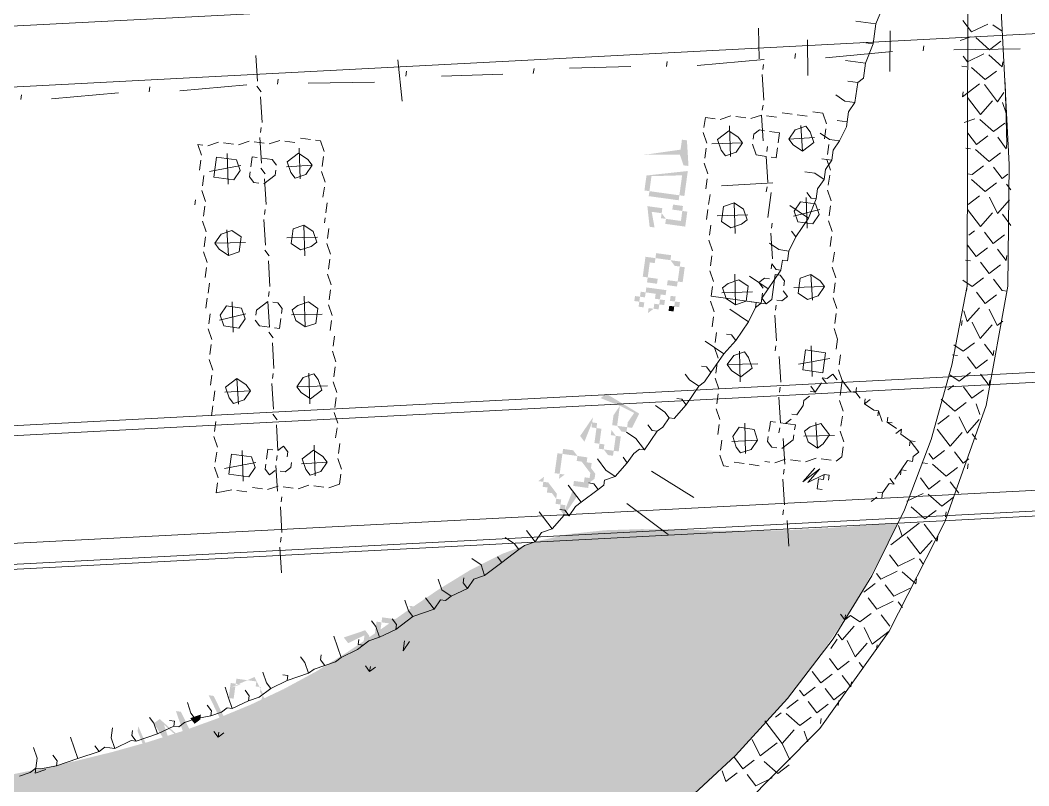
# Model space of a CAD drawing. Header units: millimetres. Extents: x -286774 to 170591, y -126585 to 81607.
# Drawn here: x 36223 to 85733, y -88976 to -51390 of the extents above; entities that cross this region are included whole.
import ezdxf

# ---------------------------------------------------------------- set-up
doc = ezdxf.new("R2010")
doc.units = ezdxf.units.MM
doc.header["$LTSCALE"] = 100
doc.header["$MEASUREMENT"] = 0
doc.layers.add('ARC-VIEW', color=90, linetype='Continuous', lineweight=5)
doc.layers.add('TAN CANG-profile- REVISE1$0$8', color=17, linetype='Continuous', lineweight=0)

msp = doc.modelspace()

# ---------------------------------------------------------------- hatches: boundary and pattern name
at = {"layer": 'TAN CANG-profile- REVISE1$0$8'}
for points in [[(69028, -58549), (68951, -57290), (68706, -57256), (68639, -57746), (66855, -58001), (68605, -57992), (68782, -58515)], [(68893, -59529), (68994, -58794), (66966, -59015), (66865, -59750), (67110, -59784), (67076, -60029), (67321, -60063), (67211, -59048), (68715, -59006), (68648, -59496), (68825, -60020), (68893, -59529)], [(68825, -60020), (68648, -59496), (68580, -59986), (68090, -59919), (67600, -59851), (67110, -59784), (67211, -59048), (67321, -60063), (67730, -60119), (68138, -60175), (68547, -60231), (68580, -59986), (68825, -60020)], [(68868, -61524), (68691, -61000), (68657, -61245), (67922, -61144), (67710, -60865), (67744, -60620), (67009, -60519), (67119, -61533), (67364, -61567), (67220, -60798), (67710, -60865), (67676, -61110), (67922, -61144), (67888, -61389), (68868, -61524)], [(68936, -61034), (68969, -60789), (68724, -60755), (68758, -60510), (68268, -60442), (68234, -60688), (68724, -60755), (68691, -61000), (68868, -61524), (68936, -61034)], [(68599, -63485), (68632, -63240), (68142, -63172), (68176, -62927), (67440, -62826), (67407, -63071), (66917, -63004), (66782, -63984), (67027, -64018), (67128, -63282), (67373, -63316), (67407, -63071), (68142, -63172), (68353, -63451), (68599, -63485), (68531, -63975)], [(67483, -64330), (67517, -64085), (67027, -64018), (67094, -63528), (66993, -64263), (67238, -64296)], [(68776, -64009), (68844, -63518), (68599, -63485), (68497, -64220), (68007, -64153), (67974, -64398), (68464, -64465), (68497, -64220), (68742, -64254), (68776, -64009)], [(68574, -65479), (68608, -65234), (68363, -65200), (68396, -64955), (67906, -64888), (67940, -64643), (66959, -64508), (66926, -64753), (66681, -64719), (66647, -64964), (66402, -64931), (66368, -65176), (66613, -65209), (66580, -65455), (66647, -64964), (66892, -64998), (66926, -64753), (67416, -64820), (67382, -65065), (67627, -65099), (67661, -64854), (68151, -64921), (68117, -65167), (68363, -65200), (68295, -65690), (68329, -65445), (68574, -65479)], [(67839, -65378), (67872, -65133), (67627, -65099), (67661, -64854), (67560, -65589), (67594, -65344), (67839, -65378)], [(67560, -65589), (67627, -65099), (67594, -65344), (67349, -65311), (67315, -65556), (66825, -65488), (66858, -65243), (66613, -65209), (66647, -64964), (66580, -65455), (67070, -65522), (67036, -65767), (67315, -65556), (67560, -65589)], [(68295, -65690), (68329, -65445), (68084, -65412), (68050, -65657), (67805, -65623), (68050, -65657)], [(66261, -71404), (66607, -70703), (64992, -69731), (64714, -69943), (65660, -70323), (65348, -70779), (65280, -71269), (65660, -70323), (66362, -70669), (66049, -71125), (65982, -71616), (66016, -71370), (66261, -71404)], [(65982, -71616), (66049, -71125), (66016, -71370), (65525, -71303), (65660, -70323), (65280, -71269), (65525, -71303), (65737, -71582), (65982, -71616)], [(65323, -72774), (65391, -72283), (65357, -72528), (64867, -72461), (64900, -72216), (64655, -72182), (64756, -71447), (64511, -71413), (64545, -71168), (64300, -71134), (64334, -70889), (63709, -71802), (63920, -72081), (64300, -71134), (64266, -71380), (64511, -71413), (64410, -72149), (64655, -72182), (64622, -72427), (64867, -72461), (65078, -72740)], [(65636, -72317), (65703, -71827), (65458, -71793), (65247, -71514), (65213, -71759), (65458, -71793), (65323, -72774), (65357, -72528), (65602, -72562)], [(64453, -73653), (64242, -73374), (64275, -73129), (64030, -73095), (64064, -72850), (63574, -72783), (63363, -72504), (62872, -72436), (62839, -72682), (62594, -72648), (62492, -73383), (62805, -72927), (62839, -72682), (63574, -72783), (63540, -73028), (63785, -73061), (63997, -73340), (64208, -73619), (64174, -73864)], [(62670, -73907), (62949, -73696), (62704, -73662), (62771, -73172), (62526, -73138), (62771, -73172), (62805, -72927), (62492, -73383), (62459, -73628), (62704, -73662), (62670, -73907)], [(64141, -74109), (64419, -73898), (64453, -73653), (64174, -73864), (63929, -73830), (63896, -74076), (63405, -74008), (63372, -74253), (64107, -74354), (64141, -74109)], [(62924, -75690), (63549, -74777), (63338, -74498), (62958, -75445), (62992, -75200), (62747, -75166), (62780, -74921), (62535, -74887), (62569, -74642), (62146, -74085), (61901, -74051), (61935, -73806), (61656, -74017), (61901, -74051), (61867, -74296), (62112, -74330), (62079, -74575), (62324, -74609), (62535, -74887), (62502, -75132), (62747, -75166), (62713, -75411)], [(60746, -80635), (60501, -80601), (60602, -79866), (60357, -79832), (60391, -79587), (60145, -79553), (60179, -79308), (59199, -79173), (59131, -79664), (58886, -79630), (59410, -79452), (59900, -79520), (60112, -79798), (60323, -80077), (60289, -80322), (60535, -80356), (60467, -80846), (60222, -80812), (60188, -81058)], [(59030, -80399), (59309, -80187), (59098, -79909), (59131, -79664), (59377, -79697), (59410, -79452), (58886, -79630), (58853, -79875), (59098, -79909), (59030, -80399)], [(55786, -82200), (56867, -81600), (56343, -81777), (55565, -80172), (55320, -80138), (56098, -81744), (55574, -81921)], [(58752, -80610), (58785, -80365), (58574, -80086), (57839, -79985), (57771, -80475), (58050, -80264), (58540, -80331), (58473, -80822)], [(59073, -81903), (59208, -80923), (58718, -80855), (58752, -80610), (58473, -80822), (58439, -81067), (58194, -81033), (58228, -80788), (57983, -80754), (58050, -80264), (57771, -80475), (57704, -80966), (58194, -81033), (58160, -81278), (58684, -81100), (58929, -81134), (58862, -81624), (58583, -81836), (58828, -81869)], [(60433, -81091), (60467, -80846), (60712, -80880), (60746, -80635), (60188, -81058), (59698, -80990), (59732, -80745), (59487, -80711), (59453, -80956), (59698, -80990), (59664, -81235), (60155, -81303), (60188, -81058)], [(53825, -81931), (53960, -80950), (54205, -80984), (53681, -81162), (53614, -81652)], [(55262, -82378), (55363, -81643), (55118, -81609), (55152, -81364), (54907, -81330), (54940, -81085), (54695, -81051), (54729, -80806), (53994, -80705), (53960, -80950), (53715, -80916), (53681, -81162), (54205, -80984), (54695, -81051), (54662, -81296), (54907, -81330), (54873, -81575), (55084, -81854), (54983, -82589), (54738, -82556)], [(58583, -81836), (58862, -81624), (58372, -81557), (58439, -81067), (58684, -81100), (58160, -81278), (58126, -81523), (58372, -81557), (58338, -81802), (58583, -81836)], [(53133, -83334), (53411, -83122), (52921, -83055), (53022, -82320), (53301, -82108), (53369, -81618), (53157, -81339), (52109, -81695), (52321, -81973), (53124, -81584), (53022, -82320), (52777, -82286), (52676, -83021), (52921, -83055), (52888, -83300), (53133, -83334)], [(53623, -83401), (53758, -82421), (53479, -82632), (53724, -82666), (53690, -82911), (53411, -83122), (53133, -83334), (53378, -83367)], [(54949, -82834), (54983, -82589), (55228, -82623), (55262, -82378), (54738, -82556), (54248, -82488), (54282, -82243), (54003, -82454), (54248, -82488), (54214, -82733), (54949, -82834)], [(48105, -85389), (48206, -84654), (47995, -84375), (48029, -84130), (47784, -84096), (47817, -83851), (46837, -83716), (46803, -83962), (46558, -83928), (46524, -84173), (47727, -83631), (48145, -84467), (47826, -85601)], [(46702, -84697), (46947, -84731), (46702, -84697), (46803, -83962), (47048, -83995), (46524, -84173), (46457, -84663), (46702, -84697)], [(45942, -86590), (47024, -85990), (46812, -85711), (46500, -86167), (45722, -84562), (45477, -84528), (46255, -86134), (45731, -86311)], [(44616, -87157), (44894, -86945), (44116, -85340), (43871, -85306), (44404, -86878)], [(44784, -85931), (44573, -85653), (45097, -85475), (45063, -85720), (44784, -85931)], [(47826, -85601), (48071, -85634), (48105, -85389), (47826, -85601), (47336, -85533), (47125, -85254), (46846, -85466), (47091, -85499), (47302, -85778), (47793, -85846), (47826, -85601)], [(42731, -88146), (43010, -87935), (42765, -87901), (42799, -87656), (43078, -87445), (43111, -87200), (42587, -87377), (42021, -86051), (41987, -86296)], [(43813, -87546), (43280, -85974), (43069, -85695), (42790, -85907)], [(44616, -87157), (44404, -86878), (43069, -85695), (43280, -85974)]]:
    msp.add_hatch(color=256, dxfattribs=at).paths.add_polyline_path(points, flags=0)
h = msp.add_hatch(dxfattribs=at)
h.set_pattern_fill('GRASS', color=256, scale=70, angle=-7.8306)
h.set_pattern_definition([(90, (-16713.7, 158199.1), (-1257.236, 1257.236), [333.375, -2181.097]), (45, (-16713.7, 158199.1), (-1257.236, 1257.236), [333.375, -1444.625]), (135, (-16713.7, 158199.1), (-1257.236, -1257.236), [333.375, -1444.625])])
h.paths.add_polyline_path([(67588, -93301), (69446, -91820), (68414, -90167, 0.109266), (79302, -76062), (77536, -76203), (75765, -76327), (73983, -76419), (72186, -76463), (70370, -76447), (68544, -76399), (66725, -76375), (64931, -76428), (63179, -76616), (61488, -76992), (59868, -77594), (58308, -78387), (56788, -79319), (55290, -80336), (53794, -81385), (52284, -82414), (50739, -83371), (49152, -84230), (47528, -84997), (45871, -85681), (44188, -86290), (42482, -86830), (40760, -87311), (39025, -87739), (37285, -88124), (35541, -88471), (33794, -88783), (32043, -89062), (30288, -89312), (28528, -89533), (26763, -89729), (24992, -89902), (23214, -90054), (21429, -90188), (19637, -90305), (17837, -90409), (16028, -90500), (14209, -90583), (12384, -90650), (10558, -90685), (8738, -90669), (6931, -90585), (5143, -90415), (3380, -90141), (1650, -89745), (-42, -89210), (-1689, -88517, -0.150314), (-16357, -80861), (-18955, -80842), (-21616, -81093), (-24265, -81302), (-26893, -81416), (-29515, -81481), (-32144, -81536), (-34779, -81589), (-37416, -81642), (-40052, -81696), (-42687, -81750), (-45321, -81804), (-47954, -81858), (-50586, -81912), (-53219, -81965), (-55852, -82018), (-58486, -82069), (-61120, -82117), (-63754, -82161), (-66389, -82200), (-69024, -82233), (-71659, -82259), (-74293, -82278), (-76928, -82287), (-79563, -82286), (-82197, -82274), (-84832, -82249), (-87466, -82212), (-90099, -82160), (-92732, -82095), (-95365, -82017), (-97998, -81929), (-100630, -81829), (-103262, -81721), (-105894, -81604), (-108526, -81481), (-111157, -81350), (-113789, -81215), (-116420, -81076), (-119051, -80933), (-121682, -80789), (-124314, -80643), (-124415, -81379), (-144611, -79837), (-165110, -77518), (-185482, -74348), (-195485, -72421), (-205295, -70256), (-206309, -70366), (-207276, -71779), (-204912, -72011), (-202550, -72251), (-200189, -72507), (-197832, -72789), (-195480, -73104), (-193132, -73456), (-190789, -73839), (-188449, -74241), (-186110, -74649), (-183770, -75053), (-181428, -75450), (-179087, -75840), (-176744, -76226), (-174401, -76609), (-172058, -76991), (-169715, -77374), (-167372, -77759), (-165030, -78147), (-162688, -78536), (-160346, -78925), (-158004, -79314), (-155661, -79702), (-153319, -80090), (-150977, -80476), (-148634, -80863), (-146292, -81250), (-143949, -81637), (-141607, -82024), (-139264, -82412), (-136922, -82801), (-134580, -83191), (-132239, -83582), (-129897, -83974), (-127556, -84368), (-125215, -84763), (-122874, -85160), (-120533, -85557), (-118193, -85956), (-115852, -86355), (-113512, -86756), (-111172, -87157), (-108832, -87560), (-106493, -87963), (-104153, -88366), (-101813, -88770), (-99474, -89174), (-97134, -89577), (-94794, -89980), (-92454, -90382), (-90114, -90782), (-87774, -91182), (-85434, -91581), (-83093, -91980), (-80753, -92378), (-78412, -92776), (-76071, -93174), (-73731, -93572), (-71390, -93969), (-69049, -94367), (-66708, -94764), (-64368, -95160), (-62027, -95557), (-59686, -95953), (-57345, -96348), (-55004, -96744), (-52663, -97139), (-50322, -97535), (-47981, -97931), (-45640, -98328), (-43300, -98726), (-40959, -99124), (-38619, -99524), (-36279, -99926), (-33939, -100328), (-31599, -100729), (-29258, -101127), (-26916, -101520), (-24574, -101906), (-22230, -102283), (-19884, -102650), (-17537, -103005), (-15188, -103347), (-12836, -103676), (-10483, -103992), (-8128, -104294), (-5771, -104581), (-3412, -104854), (-1051, -105113), (1312, -105354), (3677, -105576), (6044, -105774), (8412, -105947), (10782, -106090), (13154, -106201), (15527, -106276), (17901, -106313), (20276, -106312), (22651, -106270), (25025, -106188), (27397, -106063), (29768, -105896), (32135, -105684), (34496, -105422), (36851, -105106), (39197, -104730), (41531, -104290), (43852, -103783), (46157, -103206), (48443, -102558), (50708, -101840), (52947, -101051), (55160, -100190), (57344, -99257), (59500, -98254), (61620, -97174), (63687, -95999), (65680, -94711)])

# ---------------------------------------------------------------- linework, layer by layer
at = {"layer": 'ARC-VIEW'}
for p, q in [((-75163, -57449), (168090, -44808)), ((82704, -64426), (82750, -45425)), ((25031, -55245), (168090, -47773)), ((84698, -64450), (84772, -58467)), ((83644, -70299), (84698, -64450)), ((81610, -76012), (83644, -70299)), ((26029, -78857), (168090, -71444)), ((78874, -81380), (81610, -76012)), ((75470, -86156), (78874, -81380)), ((77624, -83206), (77412, -82927)), ((71119, -90552), (75470, -86156))]:
    msp.add_line(p, q, dxfattribs=at)
at = {"layer": 'ARC-VIEW', "flags": 128}
for points in [[(82700, -18790), (84772, -58467)], [(68423, -90181), (71328, -87485), (73890, -84682), (76121, -81752), (78031, -78673), (79634, -75423), (80939, -71979), (81958, -68321), (82704, -64426)]]:
    msp.add_lwpolyline(points, dxfattribs=at)
at = {"layer": 'TAN CANG-profile- REVISE1$0$8'}
for p, q in [((78608, -50627), (78228, -51573)), ((78228, -51573), (77248, -51439)), ((82918, -51969), (82496, -51411)), ((72499, -53283), (72456, -51779)), ((78228, -51573), (78093, -52554)), ((78929, -51920), (78905, -53914)), ((82918, -51969), (83721, -51580)), ((84423, -51926), (83966, -51613)), ((74873, -52361), (74882, -54110)), ((82361, -52392), (82885, -52214)), ((83798, -52839), (83130, -52248)), ((83798, -52839), (84355, -52416)), ((75752, -53231), (79040, -52934)), ((78093, -52554), (77603, -52486)), ((78093, -52554), (77713, -53500)), ((80544, -52891), (80578, -52646)), ((82048, -52848), (85302, -52796)), ((47873, -54391), (47797, -53132)), ((54760, -53341), (54981, -55369)), ((67952, -53656), (67986, -53411)), ((69457, -53614), (72744, -53316)), ((74248, -53274), (74282, -53029)), ((77713, -53500), (76733, -53366)), ((82716, -53439), (82505, -53161)), ((82716, -53439), (83519, -53050)), ((84432, -53675), (83764, -53084)), ((84432, -53675), (84465, -53430)), ((55149, -54143), (55183, -53898)), ((61411, -54006), (61445, -53760)), ((63195, -53751), (66203, -53666)), ((72677, -53807), (72710, -53562)), ((77713, -53500), (77612, -54236)), ((82437, -53651), (82682, -53684)), ((83595, -54309), (82927, -53718)), ((83595, -54309), (84153, -53887)), ((48854, -54526), (48887, -54281)), ((50358, -54483), (53611, -54431)), ((56899, -54134), (59907, -54048)), ((72719, -55311), (72643, -54052)), ((77333, -54447), (76843, -54380)), ((77333, -54447), (77198, -55427)), ((77612, -54236), (77333, -54447)), ((84576, -54444), (84661, -57453)), ((37766, -55249), (41053, -54952)), ((42558, -54909), (42591, -54664)), ((44062, -54866), (47349, -54569)), ((48051, -54915), (47839, -54636)), ((82480, -55155), (83317, -54521)), ((82480, -55155), (82514, -54910)), ((84196, -55391), (83562, -54554)), ((84196, -55391), (84508, -54934)), ((36262, -55292), (36296, -55047)), ((48094, -56419), (48017, -55160)), ((76708, -55360), (76252, -55048)), ((77198, -55427), (76708, -55360)), ((77198, -55427), (76886, -55884)), ((83359, -56025), (82725, -55189)), ((83359, -56025), (83951, -55357)), ((84619, -55948), (84441, -55425)), ((72652, -55801), (72686, -55556)), ((73632, -55936), (74122, -56003)), ((75137, -55893), (75627, -55961)), ((76886, -55884), (76818, -56374)), ((69787, -56656), (69855, -56166)), ((69855, -56166), (70345, -56233)), ((70590, -56267), (71114, -56089)), ((71359, -56123), (71849, -56190)), ((72094, -56224), (72618, -56046)), ((72695, -57305), (72618, -56046)), ((72863, -56080), (73354, -56147)), ((74368, -56037), (74858, -56104)), ((75804, -56484), (75627, -55961)), ((76818, -56374), (76328, -56307)), ((76818, -56374), (76785, -56619)), ((82557, -56414), (83081, -56236)), ((83994, -56861), (83326, -56270)), ((83994, -56861), (84551, -56439)), ((48026, -56910), (48060, -56664)), ((69931, -57425), (69754, -56901)), ((71013, -56824), (70455, -57247)), ((71469, -57137), (71013, -56824)), ((71047, -56579), (71089, -58083)), ((72238, -56993), (72517, -56781)), ((72517, -56781), (72762, -56815)), ((73007, -56849), (73497, -56916)), ((73497, -56916), (73430, -57406)), ((74266, -56772), (73954, -57229)), ((74790, -56595), (74266, -56772)), ((74545, -56561), (74622, -57820)), ((75002, -56873), (74790, -56595)), ((75179, -57397), (75002, -56873)), ((75703, -57220), (75771, -56729)), ((76785, -56619), (76439, -57321)), ((45441, -57553), (45964, -57375)), ((46210, -57409), (46700, -57476)), ((46945, -57510), (47469, -57332)), ((47714, -57366), (48204, -57433)), ((48069, -58414), (47993, -57155)), ((48449, -57467), (48973, -57289)), ((49218, -57323), (49708, -57391)), ((49987, -57179), (50477, -57247)), ((50722, -57280), (50967, -57314)), ((51145, -57838), (50967, -57314)), ((70176, -57458), (71681, -57416)), ((70455, -57247), (70633, -57771)), ((71368, -57872), (71681, -57416)), ((71681, -57416), (71469, -57137)), ((72205, -57238), (72238, -56993)), ((73954, -57229), (75213, -57152)), ((73954, -57229), (74165, -57508)), ((74901, -57609), (75179, -57397)), ((75948, -57253), (75492, -56941)), ((76439, -57321), (75948, -57253)), ((76439, -57321), (76126, -57777)), ((83157, -57496), (82734, -56938)), ((83157, -57496), (83715, -57073)), ((84628, -57698), (84205, -57140)), ((45128, -58009), (44950, -57485)), ((44950, -57485), (45195, -57519)), ((49886, -57914), (49607, -58126)), ((50342, -58227), (49886, -57914)), ((49920, -57669), (49962, -59174)), ((69830, -58160), (69898, -57670)), ((70633, -57771), (70844, -58050)), ((70844, -58050), (71368, -57872)), ((72349, -58007), (72171, -57483)), ((72872, -57829), (72906, -57584)), ((73396, -57652), (73329, -58142)), ((74165, -57508), (74622, -57820)), ((74622, -57820), (74901, -57609)), ((75847, -57989), (75915, -57498)), ((76126, -57777), (76059, -58267)), ((82633, -57673), (82878, -57707)), ((83791, -58332), (83123, -57741)), ((83791, -58332), (84349, -57909)), ((84628, -57698), (84661, -57453)), ((45027, -58745), (45094, -58254)), ((45863, -58110), (45728, -59091)), ((46844, -58245), (45863, -58110)), ((46387, -57933), (46430, -59437)), ((47021, -58769), (46844, -58245)), ((47545, -58591), (47613, -58101)), ((47613, -58101), (47858, -58135)), ((48103, -58169), (48593, -58236)), ((48593, -58236), (48804, -58515)), ((49607, -58126), (49328, -58337)), ((49328, -58337), (49506, -58861)), ((50554, -58506), (50342, -58227)), ((51044, -58573), (51111, -58083)), ((69974, -58929), (69797, -58405)), ((72839, -58074), (72349, -58007)), ((72915, -59334), (72839, -58074)), ((73329, -58142), (73084, -58108)), ((76059, -58267), (75568, -58200)), ((76059, -58267), (75746, -58724)), ((75991, -58758), (75814, -58234)), ((45517, -58812), (47055, -58524)), ((46709, -59226), (47021, -58769)), ((47478, -59082), (47512, -58837)), ((48247, -58938), (48035, -58659)), ((48771, -58760), (48737, -59005)), ((49295, -58582), (50554, -58506)), ((49506, -58861), (49717, -59140)), ((50241, -58962), (50554, -58506)), ((51188, -59342), (51010, -58818)), ((75222, -58902), (74732, -58834)), ((75679, -59214), (75222, -58902)), ((75746, -58724), (75679, -59214)), ((82955, -58966), (83513, -58543)), ((84425, -59168), (84003, -58611)), ((45171, -59514), (45238, -59023)), ((45728, -59091), (46709, -59226)), ((47689, -59360), (47478, -59082)), ((47934, -59394), (47689, -59360)), ((48458, -59216), (48179, -59428)), ((48290, -60442), (48213, -59183)), ((48737, -59005), (48458, -59216)), ((49717, -59140), (50241, -58962)), ((69873, -59664), (69941, -59174)), ((73160, -59367), (70642, -59520)), ((75679, -59214), (75366, -59671)), ((75890, -59493), (75958, -59003)), ((82955, -58966), (82710, -58932)), ((83589, -59803), (82921, -59211)), ((83589, -59803), (84147, -59380)), ((84425, -59168), (84704, -58957)), ((45315, -60283), (45137, -59759)), ((51087, -60077), (51154, -59587)), ((72848, -59824), (72882, -59579)), ((72924, -61083), (73093, -59857)), ((75054, -60127), (74842, -59848)), ((75366, -59671), (75299, -60161)), ((76034, -60262), (75856, -59738)), ((84848, -59726), (84637, -59447)), ((44791, -60460), (44825, -60215)), ((51231, -60846), (51298, -60356)), ((70017, -60433), (70084, -59943)), ((71276, -60357), (70752, -60534)), ((71733, -60669), (71276, -60357)), ((71276, -60357), (71319, -61861)), ((74530, -60305), (74217, -60761)), ((75265, -60406), (74530, -60305)), ((74809, -60093), (74851, -61598)), ((75299, -60161), (74919, -61107)), ((75299, -60161), (75054, -60127)), ((82753, -60437), (83310, -60014)), ((84190, -60884), (83800, -60081)), ((84190, -60884), (84781, -60216)), ((45214, -61018), (45281, -60528)), ((48222, -60932), (48256, -60687)), ((69916, -61169), (69983, -60678)), ((70752, -60534), (70651, -61270)), ((71910, -61193), (71733, -60669)), ((74919, -61107), (74006, -60482)), ((74184, -61006), (75476, -60685)), ((74217, -60761), (74395, -61285)), ((75443, -60930), (75265, -60406)), ((75933, -60997), (76000, -60507)), ((83353, -61518), (82719, -60682)), ((83353, -61518), (83944, -60850)), ((45358, -61787), (45180, -61263)), ((48265, -62436), (48189, -61177)), ((51163, -61337), (51197, -61091)), ((70440, -60991), (71944, -60948)), ((70651, -61270), (71108, -61582)), ((71632, -61405), (71910, -61193)), ((73102, -61607), (73136, -61362)), ((74395, -61285), (75130, -61386)), ((74919, -61107), (74606, -61564)), ((75130, -61386), (75443, -60930)), ((76077, -61766), (75899, -61242)), ((84857, -61475), (84435, -60918)), ((46617, -61710), (46093, -61888)), ((46372, -61677), (46448, -62936)), ((47073, -62023), (46617, -61710)), ((49625, -61625), (49524, -62360)), ((50149, -61447), (49625, -61625)), ((50606, -61759), (50149, -61447)), ((50149, -61447), (50192, -62951)), ((50783, -62283), (50606, -61759)), ((51307, -62106), (51375, -61615)), ((70060, -61938), (70127, -61447)), ((71108, -61582), (71632, -61405)), ((73145, -63111), (73068, -61852)), ((74294, -62020), (74083, -61742)), ((74606, -61564), (74294, -62020)), ((82796, -61941), (83074, -61730)), ((83987, -62355), (83565, -61797)), ((45257, -62522), (45324, -62032)), ((46093, -61888), (45780, -62344)), ((45780, -62344), (47285, -62302)), ((45780, -62344), (45992, -62623)), ((47006, -62513), (47073, -62023)), ((49313, -62081), (50817, -62038)), ((49524, -62360), (49981, -62672)), ((50505, -62495), (50783, -62283)), ((51451, -62875), (51274, -62351)), ((70204, -62707), (70026, -62183)), ((73458, -62655), (73001, -62342)), ((74294, -62020), (73948, -62722)), ((75976, -62501), (76043, -62011)), ((83987, -62355), (84545, -61932)), ((45401, -63291), (45223, -62767)), ((45992, -62623), (46448, -62936)), ((46448, -62936), (46972, -62758)), ((46972, -62758), (47006, -62513)), ((48443, -62960), (48231, -62681)), ((49981, -62672), (50505, -62495)), ((73948, -62722), (73458, -62655)), ((73948, -62722), (73880, -63212)), ((76120, -63270), (76187, -62780)), ((83151, -62989), (82728, -62431)), ((83151, -62989), (83708, -62566)), ((84621, -63191), (84199, -62633)), ((48486, -64464), (48409, -63205)), ((51350, -63610), (51418, -63120)), ((70103, -63442), (70170, -62952)), ((73078, -63601), (73111, -63356)), ((73323, -63635), (73111, -63356)), ((73635, -63178), (73568, -63669)), ((73880, -63212), (73635, -63178)), ((82627, -63166), (82872, -63200)), ((83785, -63825), (83362, -63268)), ((84621, -63191), (84655, -62946)), ((45299, -64026), (45367, -63536)), ((51494, -64379), (51316, -63855)), ((70247, -64211), (70069, -63687)), ((71295, -63855), (71337, -65360)), ((73568, -63669), (72943, -64582)), ((73568, -63669), (73323, -63635)), ((76264, -64039), (76086, -63515)), ((83785, -63825), (84343, -63402)), ((45443, -64795), (45511, -64305)), ((70982, -64312), (70703, -64523)), ((71506, -64134), (70982, -64312)), ((71962, -64447), (71506, -64134)), ((72943, -64582), (72030, -63957)), ((72486, -64269), (72765, -64058)), ((72698, -64548), (72486, -64269)), ((72765, -64058), (73010, -64091)), ((73120, -65105), (73289, -63880)), ((73289, -63880), (73534, -63914)), ((73534, -63914), (73745, -64192)), ((73745, -64192), (73712, -64438)), ((74514, -64049), (74413, -64784)), ((75038, -63871), (74514, -64049)), ((75495, -64183), (75038, -63871)), ((75038, -63871), (75115, -65130)), ((75706, -64462), (75495, -64183)), ((76163, -64775), (76230, -64284)), ((82949, -64459), (82492, -64147)), ((82949, -64459), (83506, -64036)), ((84419, -64662), (83996, -64104)), ((25747, -71826), (168090, -64398)), ((48418, -64955), (48452, -64710)), ((51393, -65114), (51460, -64624)), ((70146, -64946), (70213, -64456)), ((70670, -64768), (72174, -64726)), ((70703, -64523), (70881, -65047)), ((71861, -65182), (71929, -64692)), ((71929, -64692), (71962, -64447)), ((72943, -64582), (72630, -65038)), ((72630, -65038), (72664, -64793)), ((73678, -64683), (73889, -64961)), ((74202, -64505), (75706, -64462)), ((74413, -64784), (74870, -65096)), ((75394, -64919), (75706, -64462)), ((82670, -64671), (82704, -64426)), ((83583, -65296), (83160, -64738)), ((84419, -64662), (84664, -64695)), ((25680, -72316), (168090, -64885)), ((45342, -65531), (45410, -65040)), ((46635, -65209), (46678, -66713)), ((48106, -65411), (48385, -65200)), ((48461, -66459), (48385, -65200)), ((48630, -65233), (48875, -65267)), ((48875, -65267), (49086, -65546)), ((50379, -65224), (49855, -65402)), ((50168, -64946), (50210, -66450)), ((50835, -65537), (50379, -65224)), ((70290, -65715), (70112, -65191)), ((72842, -65317), (70146, -64946)), ((70881, -65047), (71337, -65360)), ((71337, -65360), (71861, -65182)), ((72351, -65249), (72106, -65216)), ((72318, -65495), (72351, -65249)), ((72597, -65283), (72318, -65495)), ((72630, -65038), (72597, -65283)), ((72842, -65317), (72630, -65038)), ((73120, -65105), (72842, -65317)), ((73611, -65173), (73366, -65139)), ((73889, -64961), (73611, -65173)), ((74870, -65096), (75394, -64919)), ((76307, -65544), (76129, -65020)), ((83583, -65296), (84140, -64873)), ((45486, -66300), (45554, -65809)), ((46010, -66122), (47303, -65800)), ((46356, -65420), (46044, -65877)), ((47092, -65521), (46356, -65420)), ((47269, -66045), (47092, -65521)), ((47793, -65868), (47827, -65623)), ((47827, -65623), (48106, -65411)), ((49086, -65546), (49052, -65791)), ((49543, -65858), (51047, -65816)), ((49855, -65402), (49576, -65613)), ((49576, -65613), (49754, -66137)), ((50734, -66272), (50802, -65782)), ((50802, -65782), (50835, -65537)), ((51537, -65883), (51359, -65359)), ((71515, -65884), (71059, -65571)), ((72318, -65495), (71972, -66196)), ((73298, -65629), (73332, -65384)), ((76206, -66279), (76273, -65789)), ((82713, -66175), (82535, -65651)), ((82713, -66175), (83304, -65507)), ((84183, -66377), (83794, -65574)), ((46044, -65877), (46222, -66401)), ((46957, -66502), (47269, -66045)), ((47971, -66392), (47759, -66113)), ((49019, -66036), (48951, -66526)), ((49754, -66137), (50210, -66450)), ((50210, -66450), (50734, -66272)), ((51436, -66618), (51503, -66128)), ((70188, -66450), (70256, -65960)), ((71972, -66196), (71515, -65884)), ((71972, -66196), (71659, -66653)), ((73341, -67134), (73264, -65874)), ((82434, -66386), (82468, -66141)), ((83347, -67011), (82958, -66209)), ((84183, -66377), (84462, -66166)), ((45630, -67069), (45453, -66545)), ((46222, -66401), (46957, -66502)), ((48461, -66459), (47971, -66392)), ((48639, -66983), (48427, -66704)), ((48951, -66526), (48706, -66493)), ((70332, -67219), (70400, -66729)), ((71135, -66830), (70890, -66797)), ((71347, -67109), (71135, -66830)), ((71659, -66653), (71347, -67109)), ((76349, -67048), (76172, -66524)), ((83347, -67011), (83938, -66343)), ((45529, -67804), (45597, -67314)), ((48682, -68487), (48605, -67228)), ((51580, -67387), (51647, -66897)), ((70755, -67777), (69842, -67152)), ((71347, -67109), (70755, -67777)), ((76282, -67538), (76349, -67048)), ((82510, -67645), (83068, -67223)), ((83981, -67848), (83558, -67290)), ((51724, -68156), (51546, -67632)), ((70755, -67777), (70130, -68690)), ((70476, -67988), (70299, -67464)), ((71769, -67667), (71245, -67844)), ((71524, -67633), (71567, -69137)), ((71981, -67945), (71769, -67667)), ((73274, -67624), (73307, -67379)), ((74778, -67581), (74643, -68561)), ((75758, -67716), (74778, -67581)), ((75057, -67370), (75099, -68874)), ((75691, -68206), (75758, -67716)), ((76426, -68307), (76493, -67817)), ((81987, -67823), (82232, -67857)), ((82510, -67645), (82054, -67333)), ((83981, -67848), (84015, -67603)), ((45673, -68573), (45495, -68049)), ((70375, -68724), (70443, -68233)), ((71245, -67844), (70933, -68301)), ((70933, -68301), (72437, -68258)), ((70933, -68301), (71144, -68580)), ((72158, -68469), (71981, -67945)), ((73561, -69162), (73485, -67903)), ((74432, -68282), (75970, -67995)), ((75623, -68696), (75691, -68206)), ((83145, -68482), (82722, -67924)), ((83145, -68482), (83702, -68059)), ((45572, -69308), (45639, -68818)), ((48614, -68977), (48648, -68732)), ((50642, -68757), (50118, -68934)), ((50397, -68723), (50440, -70227)), ((50854, -69036), (50642, -68757)), ((51623, -68892), (51690, -68401)), ((69082, -69045), (68871, -68766)), ((69919, -68411), (69674, -68377)), ((70130, -68690), (69818, -69146)), ((70130, -68690), (69919, -68411)), ((71144, -68580), (71601, -68892)), ((71601, -68892), (71880, -68681)), ((71880, -68681), (72158, -68469)), ((74643, -68561), (75623, -68696)), ((75835, -68975), (76114, -68764)), ((76114, -68764), (76325, -69042)), ((76570, -69076), (76392, -68552)), ((82308, -69116), (81852, -68803)), ((82308, -69116), (82866, -68693)), ((83779, -69318), (83356, -68761)), ((46586, -69198), (46307, -69409)), ((46865, -68986), (46586, -69198)), ((47321, -69299), (46865, -68986)), ((46865, -68986), (46941, -70246)), ((47533, -69578), (47321, -69299)), ((48657, -70482), (48580, -69222)), ((50118, -68934), (49806, -69391)), ((51031, -69559), (50854, -69036)), ((51767, -69661), (51589, -69137)), ((69539, -69358), (69082, -69045)), ((69818, -69146), (69539, -69358)), ((70519, -69493), (70342, -68969)), ((75243, -69643), (75556, -69186)), ((75801, -69220), (75590, -68941)), ((75590, -68941), (75835, -68975)), ((76570, -69076), (76536, -69321)), ((76570, -69076), (76993, -69634)), ((83779, -69318), (83812, -69073)), ((45716, -70077), (45783, -69587)), ((46274, -69654), (47533, -69578)), ((46307, -69409), (46485, -69933)), ((47220, -70034), (47533, -69578)), ((49806, -69391), (51310, -69348)), ((49806, -69391), (50017, -69670)), ((50017, -69670), (50474, -69982)), ((50474, -69982), (51031, -69559)), ((69539, -69358), (68914, -70271)), ((70418, -70228), (70486, -69738)), ((73494, -69652), (73528, -69407)), ((75243, -69643), (74998, -69609)), ((75032, -69364), (75243, -69643)), ((76469, -69811), (76536, -69321)), ((76993, -69634), (77238, -69667)), ((77238, -69667), (77272, -69422)), ((77238, -69667), (77449, -69946)), ((81751, -69539), (82029, -69327)), ((82942, -69952), (82520, -69395)), ((82942, -69952), (83500, -69530)), ((25952, -77598), (168090, -70181)), ((46485, -69933), (46696, -70212)), ((46696, -70212), (47220, -70034)), ((51666, -70396), (51733, -69906)), ((68914, -70271), (68323, -70939)), ((68703, -69992), (68457, -69958)), ((68914, -70271), (68703, -69992)), ((73537, -71156), (73460, -69897)), ((74652, -70311), (74686, -70066)), ((74686, -70066), (74965, -69854)), ((76613, -70580), (76435, -70056)), ((77661, -70225), (77694, -69980)), ((77939, -70014), (77661, -70225)), ((77661, -70225), (78117, -70537)), ((82106, -70587), (81438, -69995)), ((82106, -70587), (82664, -70164)), ((83331, -70755), (83154, -70231)), ((45615, -70812), (45682, -70322)), ((48835, -71005), (48623, -70727)), ((51810, -71165), (51632, -70641)), ((67866, -70626), (67410, -70313)), ((68078, -70905), (67866, -70626)), ((70562, -70997), (70384, -70473)), ((74340, -70767), (74095, -70733)), ((74095, -70733), (74340, -70767)), ((74340, -70767), (74652, -70311)), ((78117, -70537), (78362, -70571)), ((78362, -70571), (78328, -70816)), ((78362, -70571), (78540, -71095)), ((81270, -71221), (81827, -70798)), ((26062, -78612), (168090, -71200)), ((45759, -71581), (45826, -71091)), ((48878, -72510), (48801, -71250)), ((67241, -71539), (67030, -71260)), ((68078, -70905), (67765, -71361)), ((68323, -70939), (68078, -70905)), ((70461, -71732), (70528, -71242)), ((71788, -71165), (71830, -72670)), ((73047, -71089), (73013, -71334)), ((73292, -71122), (73047, -71089)), ((74272, -71257), (73537, -71156)), ((73782, -71190), (74061, -70978)), ((74239, -71502), (74272, -71257)), ((75531, -71181), (75007, -71358)), ((75286, -71147), (75363, -72406)), ((75954, -71738), (75531, -71181)), ((76512, -71316), (76579, -70825)), ((78785, -71129), (78819, -70884)), ((79030, -71162), (78785, -71129)), ((78785, -71129), (79241, -71441)), ((82706, -71668), (82317, -70865)), ((82706, -71668), (83298, -71000)), ((51708, -71900), (51776, -71410)), ((66438, -71928), (65982, -71616)), ((67486, -71573), (66861, -72486)), ((67486, -71573), (67241, -71539)), ((67765, -71361), (67486, -71573)), ((71509, -71377), (71196, -71833)), ((72244, -71478), (71509, -71377)), ((72422, -72002), (72244, -71478)), ((73013, -71334), (72979, -71579)), ((73470, -71646), (73503, -71401)), ((74171, -71993), (74205, -71747)), ((74695, -71815), (76199, -71772)), ((75007, -71358), (74729, -71570)), ((74729, -71570), (74906, -72094)), ((75642, -72195), (75954, -71738)), ((76656, -72085), (76478, -71561)), ((79208, -71686), (79487, -71475)), ((79487, -71475), (79453, -71720)), ((79453, -71720), (79909, -72033)), ((81870, -72302), (81236, -71466)), ((81870, -72302), (82461, -71634)), ((83163, -71981), (82952, -71702)), ((45903, -72350), (45725, -71826)), ((50661, -72255), (50703, -73760)), ((51852, -72669), (51920, -72179)), ((66861, -72486), (66438, -71928)), ((70605, -72501), (70672, -72011)), ((71163, -72078), (72422, -72002)), ((71196, -71833), (71374, -72357)), ((72109, -72458), (72422, -72002)), ((72946, -71824), (72912, -72069)), ((72912, -72069), (73123, -72348)), ((73613, -72415), (73892, -72204)), ((73757, -73184), (73681, -71925)), ((73892, -72204), (74171, -71993)), ((74906, -72094), (75363, -72406)), ((75363, -72406), (75642, -72195)), ((79876, -72278), (79909, -72033)), ((79909, -72033), (80154, -72066)), ((79909, -72033), (80332, -72590)), ((45802, -73086), (45869, -72595)), ((46604, -72696), (46470, -73677)), ((47585, -72831), (46604, -72696)), ((47128, -72519), (47171, -74023)), ((48354, -72687), (48320, -72932)), ((48387, -72442), (48354, -72687)), ((48632, -72476), (48387, -72442)), ((48810, -73000), (48844, -72755)), ((49156, -72298), (48878, -72510)), ((49368, -72577), (49156, -72298)), ((49334, -72822), (49368, -72577)), ((50627, -72501), (50069, -72923)), ((51083, -72813), (50627, -72501)), ((66337, -72663), (66025, -73120)), ((66616, -72452), (66337, -72663)), ((66861, -72486), (66616, -72452)), ((70749, -73270), (70571, -72746)), ((71374, -72357), (71585, -72636)), ((71585, -72636), (72109, -72458)), ((73123, -72348), (73368, -72382)), ((76555, -72820), (76622, -72330)), ((80332, -72590), (80053, -72802)), ((81034, -72936), (80822, -72658)), ((81034, -72936), (81591, -72514)), ((82504, -73139), (82081, -72581)), ((46258, -73398), (47796, -73110)), ((47762, -73355), (47585, -72831)), ((48286, -73178), (48253, -73423)), ((48853, -74504), (48776, -73245)), ((49512, -73346), (49545, -73101)), ((50036, -73168), (51295, -73092)), ((50069, -72923), (50247, -73447)), ((50982, -73548), (51295, -73092)), ((51295, -73092), (51083, -72813)), ((51996, -73438), (51819, -72914)), ((64977, -73475), (64554, -72918)), ((66025, -73120), (65434, -73788)), ((66025, -73120), (65813, -72841)), ((70749, -73270), (70994, -73304)), ((71273, -73092), (71763, -73160)), ((72008, -73193), (72498, -73261)), ((72777, -73049), (73022, -73083)), ((73267, -73117), (73791, -72939)), ((74036, -72973), (74526, -73040)), ((74772, -73074), (75295, -72896)), ((75541, -72930), (76031, -72997)), ((76276, -73031), (76555, -72820)), ((79774, -73013), (79462, -73469)), ((80020, -73047), (79774, -73013)), ((80053, -72802), (80020, -73047)), ((80510, -73114), (80755, -73148)), ((81668, -73773), (81000, -73181)), ((82504, -73139), (82783, -72927)), ((82716, -73417), (82749, -73172)), ((45946, -73855), (45768, -73331)), ((46470, -73677), (47450, -73812)), ((47450, -73812), (47762, -73355)), ((48253, -73423), (48464, -73701)), ((48464, -73701), (48743, -73490)), ((48988, -73524), (49233, -73557)), ((49233, -73557), (49512, -73346)), ((50247, -73447), (50458, -73726)), ((50458, -73726), (50982, -73548)), ((51895, -74173), (51963, -73683)), ((65434, -73788), (64977, -73475)), ((69288, -74817), (67217, -73533)), ((73690, -73674), (73724, -73429)), ((75228, -73387), (74637, -74054)), ((74637, -74054), (75473, -73420)), ((75473, -73420), (74882, -74088)), ((74882, -74088), (75684, -73699)), ((75684, -73699), (75651, -73944)), ((75930, -73733), (75684, -73699)), ((75896, -73978), (75930, -73733)), ((79462, -73469), (79149, -73926)), ((79462, -73469), (79428, -73714)), ((79707, -73503), (79462, -73469)), ((81668, -73773), (82225, -73350)), ((45844, -74590), (45912, -74100)), ((48363, -74437), (48887, -74259)), ((49867, -74394), (50391, -74216)), ((50636, -74250), (51126, -74317)), ((51371, -74351), (51895, -74173)), ((63761, -75056), (63127, -74220)), ((64386, -74143), (64141, -74109)), ((64597, -74422), (64386, -74143)), ((64876, -74210), (64597, -74422)), ((64910, -73965), (64876, -74210)), ((65434, -73788), (64910, -73965)), ((73733, -75179), (73656, -73920)), ((75406, -73910), (75338, -74401)), ((75651, -73944), (75406, -73910)), ((78871, -74137), (78558, -74594)), ((79116, -74171), (78871, -74137)), ((78904, -73892), (79116, -74171)), ((80831, -74407), (80409, -73849)), ((80831, -74407), (81389, -73984)), ((82302, -74609), (81879, -74052)), ((45844, -74590), (46613, -74446)), ((46859, -74480), (47349, -74547)), ((47628, -74336), (48118, -74403)), ((49132, -74293), (49622, -74360)), ((64597, -74422), (63761, -75056)), ((75338, -74401), (75583, -74434)), ((78558, -74594), (78313, -74560)), ((78558, -74594), (78524, -74839)), ((79750, -75007), (80553, -74618)), ((81466, -75243), (80798, -74652)), ((49031, -75028), (49064, -74783)), ((63761, -75056), (63482, -75267)), ((68038, -76643), (66000, -75114)), ((78279, -74805), (78001, -75016)), ((81466, -75243), (82023, -74821)), ((49074, -76532), (48997, -75273)), ((62333, -76358), (61699, -75522)), ((62924, -75690), (62333, -76358)), ((62958, -75445), (62713, -75411)), ((63169, -75724), (62924, -75690)), ((63169, -75724), (62958, -75445)), ((63482, -75267), (63169, -75724)), ((73665, -75669), (73699, -75424)), ((80629, -75877), (79961, -75286)), ((80629, -75877), (81187, -75455)), ((81643, -75767), (81677, -75522)), ((73953, -77207), (73877, -75948)), ((79514, -76723), (79336, -76199)), ((79514, -76723), (80350, -76089)), ((81230, -76959), (80595, -76123)), ((61285, -76713), (61074, -76435)), ((61497, -76992), (61285, -76713)), ((61809, -76536), (61497, -76992)), ((62333, -76358), (61809, -76536)), ((78956, -77146), (79514, -76723)), ((81230, -76959), (81263, -76714)), ((49006, -77022), (49040, -76777)), ((60483, -77102), (60026, -76790)), ((60694, -77381), (60483, -77102)), ((60973, -77170), (60694, -77381)), ((61497, -76992), (60973, -77170)), ((80393, -77593), (79759, -76757)), ((80393, -77593), (80985, -76925)), ((49049, -78527), (48972, -77268)), ((60694, -77381), (60136, -77804)), ((79312, -78194), (78889, -77636)), ((58843, -78126), (58387, -77813)), ((59021, -78649), (58843, -78126)), ((59858, -78015), (59021, -78649)), ((59858, -78015), (59646, -77737)), ((60136, -77804), (59858, -78015)), ((79312, -78194), (80114, -77804)), ((80571, -78117), (80360, -77838)), ((59021, -78649), (58497, -78827)), ((78475, -78828), (78264, -78549)), ((78475, -78828), (79278, -78439)), ((80191, -79064), (79523, -78472)), ((56926, -79360), (56748, -78836)), ((57973, -79005), (58007, -78760)), ((58185, -79284), (57973, -79005)), ((58497, -78827), (58185, -79284)), ((77639, -79462), (78197, -79039)), ((79109, -79664), (78687, -79106)), ((80191, -79064), (80225, -78819)), ((57382, -79673), (56926, -79360)), ((57382, -79673), (57103, -79884)), ((58185, -79284), (57382, -79673)), ((79109, -79664), (79912, -79275)), ((55287, -80383), (55109, -79860)), ((56546, -80307), (56123, -79749)), ((56858, -79850), (56546, -80307)), ((57103, -79884), (56858, -79850)), ((78273, -80298), (77850, -79741)), ((78273, -80298), (79076, -79909)), ((79532, -80222), (79321, -79943)), ((55498, -80662), (54662, -81296)), ((55498, -80662), (55287, -80383)), ((56546, -80307), (55498, -80662)), ((76701, -80831), (76490, -80552)), ((76701, -80831), (76735, -80586)), ((76701, -80831), (76980, -80620)), ((77437, -80932), (76980, -80620)), ((77437, -80932), (77994, -80510)), ((78907, -81135), (78484, -80577)), ((53681, -81162), (53470, -80883)), ((53859, -81685), (53681, -81162)), ((54695, -81051), (54484, -80772)), ((54662, -81296), (54695, -81051)), ((76567, -81812), (77158, -81144)), ((51797, -82151), (51619, -81627)), ((53859, -81685), (53335, -81863)), ((54662, -81296), (53859, -81685)), ((76567, -81812), (76355, -81533)), ((78037, -82014), (77648, -81211)), ((78037, -82014), (78874, -81380)), ((51975, -82675), (51797, -82151)), ((53056, -82074), (52777, -82286)), ((52811, -82041), (52845, -81796)), ((53056, -82074), (52811, -82041)), ((53335, -81863), (53056, -82074)), ((55017, -82344), (55084, -81854)), ((55017, -82344), (55329, -81888)), ((76009, -82234), (76322, -81778)), ((77201, -82648), (76812, -81845)), ((77201, -82648), (77792, -81980)), ((78249, -82293), (78282, -82048)), ((50192, -82929), (49980, -82650)), ((50961, -82785), (50994, -82540)), ((51975, -82675), (51696, -82886)), ((52777, -82286), (51975, -82675)), ((50369, -83453), (50192, -82929)), ((51172, -83064), (50648, -83242)), ((51172, -83064), (50961, -82785)), ((51696, -82886), (51172, -83064)), ((53378, -83367), (53166, -83089)), ((53378, -83367), (53411, -83122)), ((53378, -83367), (53657, -83156)), ((76364, -83282), (75942, -82725)), ((76364, -83282), (76922, -82859)), ((48307, -83919), (48130, -83395)), ((49355, -83563), (49110, -83530)), ((49321, -83808), (49355, -83563)), ((49845, -83631), (49321, -83808)), ((50369, -83453), (49845, -83631)), ((50648, -83242), (50369, -83453)), ((75528, -83916), (75105, -83359)), ((75528, -83916), (76086, -83494)), ((76999, -84119), (76576, -83561)), ((46457, -84663), (46279, -84139)), ((48519, -84197), (48307, -83919)), ((49321, -83808), (48519, -84197)), ((74692, -84550), (75249, -84128)), ((76999, -84119), (77032, -83873)), ((47471, -84553), (47260, -84274)), ((47437, -84798), (47471, -84553)), ((47961, -84620), (47437, -84798)), ((48519, -84197), (47961, -84620)), ((74692, -84550), (74480, -84272)), ((76162, -84753), (75739, -84195)), ((76162, -84753), (76720, -84330)), ((44606, -85408), (44429, -84884)), ((45621, -85297), (45409, -85018)), ((46390, -85153), (46111, -85365)), ((46635, -85187), (46390, -85153)), ((46635, -85187), (46457, -84663)), ((47437, -84798), (46635, -85187)), ((73855, -85185), (74413, -84762)), ((75326, -85387), (74903, -84829)), ((75326, -85387), (75883, -84964)), ((76374, -85032), (76407, -84786)), ((42790, -85907), (42578, -85628)), ((44818, -85686), (44606, -85408)), ((45587, -85542), (44818, -85686)), ((45587, -85542), (45621, -85297)), ((46111, -85365), (45587, -85542)), ((73298, -85607), (73576, -85396)), ((74489, -86021), (73821, -85430)), ((74489, -86021), (75047, -85598)), ((40694, -86618), (40762, -86127)), ((42967, -86431), (42790, -85907)), ((43770, -86042), (42967, -86431)), ((43804, -85797), (43559, -85763)), ((43770, -86042), (43804, -85797)), ((44015, -86075), (43770, -86042)), ((44294, -85864), (44015, -86075)), ((44818, -85686), (44294, -85864)), ((72985, -86064), (72774, -85785)), ((73619, -86900), (72985, -86064)), ((75503, -85911), (75537, -85666)), ((38877, -87117), (38700, -86593)), ((40872, -87141), (40694, -86618)), ((41708, -86507), (41742, -86262)), ((41920, -86786), (41708, -86507)), ((42444, -86608), (41920, -86786)), ((42967, -86431), (42444, -86608)), ((45942, -86590), (45731, -86311)), ((45942, -86590), (45976, -86345)), ((45942, -86590), (46221, -86379)), ((73619, -86900), (74211, -86232)), ((74878, -86824), (74701, -86300)), ((37061, -87616), (36883, -87092)), ((39055, -87641), (38877, -87117)), ((40103, -87285), (39891, -87007)), ((40382, -87074), (40103, -87285)), ((40872, -87141), (40382, -87074)), ((41675, -86752), (40872, -87141)), ((41920, -86786), (41675, -86752)), ((72538, -87501), (72149, -86698)), ((72538, -87501), (73374, -86867)), ((74008, -87703), (73619, -86900)), ((36993, -88106), (37061, -87616)), ((38041, -87751), (37830, -87472)), ((40103, -87285), (39055, -87641)), ((71701, -88135), (71279, -87577)), ((36993, -88106), (36714, -88318)), ((36960, -88351), (36993, -88106)), ((36960, -88351), (36993, -88106)), ((37238, -88140), (36993, -88106)), ((38007, -87996), (37238, -88140)), ((39055, -87641), (38007, -87996)), ((38007, -87996), (38041, -87751)), ((71701, -88135), (72259, -87712)), ((73417, -88371), (72749, -87780)), ((73417, -88371), (73975, -87948)), ((36714, -88318), (36191, -88495)), ((36960, -88351), (37483, -88174)), ((70865, -88769), (70687, -88245)), ((70865, -88769), (71423, -88346)), ((72336, -88971), (71913, -88414)), ((72336, -88971), (73138, -88582))]:
    msp.add_line(p, q, dxfattribs=at)

doc.saveas('drawing.dxf')
